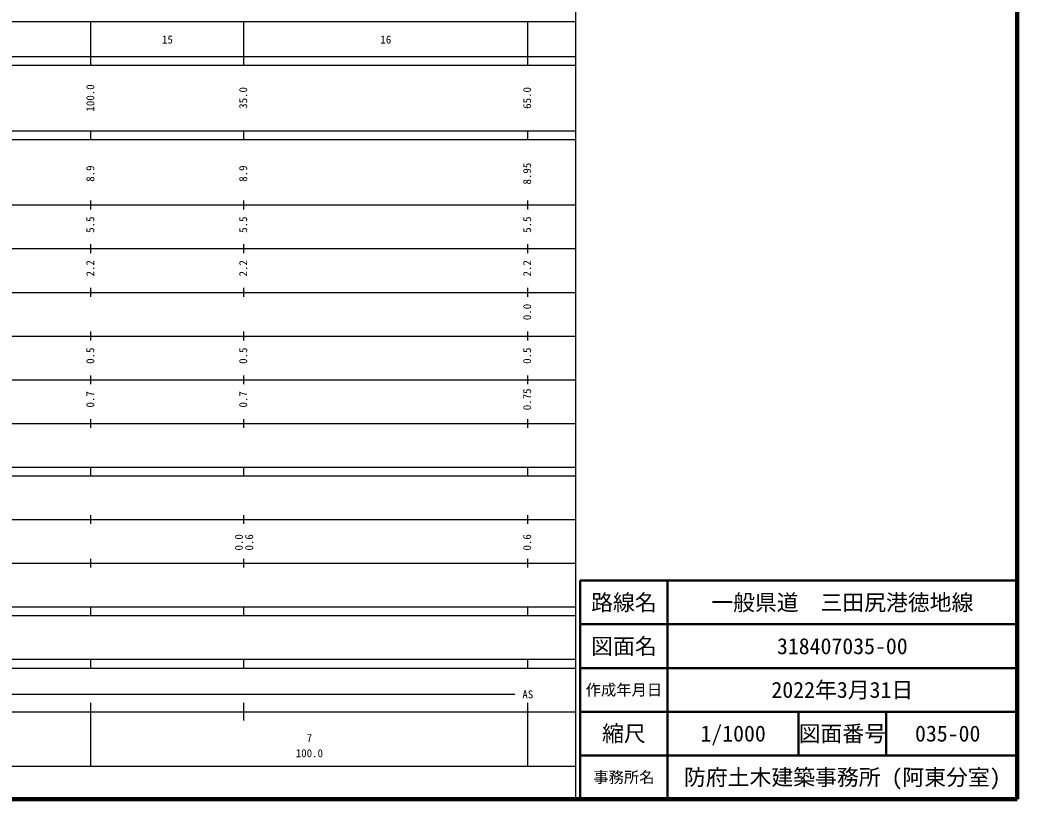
# Model space of a CAD drawing. Units: millimetres on the paper, enlarged 1000 times. Extents: x 40000 to 680000, y 20000 to 380000.
# Drawn here: x 451737 to 680000, y 20000 to 198357 of the extents above; entities that cross this region are included whole.
import ezdxf
from ezdxf.enums import TextEntityAlignment as Align

# ---------------------------------------------------------------- set-up
doc = ezdxf.new("R2010")
doc.units = ezdxf.units.MM
doc.header["$LTSCALE"] = 1000
for name, color, linetype, lineweight in [('M-TTL', 2, 'Continuous', 140), ('M-TTL-BAND', 7, 'Continuous', 25), ('M-TTL-FRAM', 2, 'Continuous', 50), ('M-TTL-LINE', 7, 'Continuous', 50)]:
    doc.layers.add(name, color=color, linetype=linetype, lineweight=lineweight)
doc.layers.add('M-TTL-TXT', color=7, linetype='Continuous')
doc.styles.add('ＭＳ ゴシック', font='')
doc.styles.get('ＭＳ ゴシック').set_extended_font_data('MS Gothic')

msp = doc.modelspace()

# ---------------------------------------------------------------- linework, layer by layer
at = {"layer": 'M-TTL'}
for p, q in [((680000, 20000), (680000, 380000)), ((40000, 20000), (680000, 20000))]:
    msp.add_line(p, q, dxfattribs=at)
at = {"layer": 'M-TTL-BAND'}
for p, q in [((579000, 20000), (579000, 370000)), ((68000, 198000), (579000, 198000)), ((468000, 188000), (468000, 198000)), ((503000, 188000), (503000, 198000)), ((568000, 188000), (568000, 198000)), ((40000, 190000), (579000, 190000)), ((40000, 188000), (579000, 188000)), ((40000, 173000), (579000, 173000)), ((468000, 171000), (468000, 173000)), ((503000, 171000), (503000, 173000)), ((568000, 171000), (568000, 173000)), ((40000, 171000), (579000, 171000)), ((40000, 156000), (579000, 156000)), ((468000, 155000), (468000, 157000)), ((503000, 155000), (503000, 157000)), ((568000, 155000), (568000, 157000)), ((468000, 145000), (468000, 147000)), ((503000, 145000), (503000, 147000)), ((568000, 145000), (568000, 147000)), ((46000, 146000), (579000, 146000)), ((468000, 135000), (468000, 137000)), ((503000, 135000), (503000, 137000)), ((568000, 135000), (568000, 137000)), ((52000, 136000), (579000, 136000)), ((46000, 126000), (579000, 126000)), ((468000, 125000), (468000, 127000)), ((503000, 125000), (503000, 127000)), ((568000, 125000), (568000, 127000)), ((468000, 115000), (468000, 117000)), ((503000, 115000), (503000, 117000)), ((568000, 115000), (568000, 117000)), ((52000, 116000), (579000, 116000)), ((46000, 106000), (579000, 106000)), ((468000, 105000), (468000, 107000)), ((503000, 105000), (503000, 107000)), ((568000, 105000), (568000, 107000)), ((40000, 96000), (579000, 96000)), ((468000, 94000), (468000, 96000)), ((503000, 94000), (503000, 96000)), ((568000, 94000), (568000, 96000)), ((40000, 94000), (579000, 94000)), ((468000, 83000), (468000, 85000)), ((503000, 83000), (503000, 85000)), ((568000, 83000), (568000, 85000)), ((49000, 84000), (579000, 84000)), ((40000, 74000), (579000, 74000)), ((468000, 73000), (468000, 75000)), ((503000, 73000), (503000, 75000)), ((568000, 73000), (568000, 75000)), ((40000, 64000), (579000, 64000)), ((468000, 62000), (468000, 64000)), ((503000, 62000), (503000, 64000)), ((568000, 62000), (568000, 64000)), ((40000, 62000), (579000, 62000)), ((40000, 52000), (579000, 52000)), ((468000, 50000), (468000, 52000)), ((503000, 50000), (503000, 52000)), ((568000, 50000), (568000, 52000)), ((40000, 50000), (579000, 50000)), ((71000, 44000), (565000, 44000)), ((468000, 27500), (468000, 42000)), ((503000, 38000), (503000, 42000)), ((568000, 27500), (568000, 42000)), ((40000, 40000), (579000, 40000)), ((68000, 27500), (579000, 27500))]:
    msp.add_line(p, q, dxfattribs=at)
at = {"layer": 'M-TTL-FRAM'}
for p, q in [((680000, 70000), (580000, 70000)), ((580000, 70000), (580000, 20000))]:
    msp.add_line(p, q, dxfattribs=at)
at = {"layer": 'M-TTL-LINE'}
for p, q in [((600000, 70000), (600000, 20000)), ((680000, 60000), (580000, 60000)), ((680000, 50000), (580000, 50000)), ((680000, 40000), (580000, 40000)), ((630000, 40000), (630000, 30000)), ((650000, 40000), (650000, 30000)), ((680000, 30000), (580000, 30000))]:
    msp.add_line(p, q, dxfattribs=at)

# ---------------------------------------------------------------- texts
at = {"layer": 'M-TTL-BAND', "style": 'ＭＳ ゴシック'}
for s, p in [('15', (485500, 192405)), ('16', (535500, 192405)), ('AS', (568000, 42500)), ('7', (518000, 32523)), ('100.0', (518000, 29033))]:
    msp.add_text(s, height=1833, dxfattribs=at).set_placement(p, align=Align.BOTTOM_CENTER)
for s, p in [('100.0', (469302, 180500)), ('35.0', (504302, 180500)), ('65.0', (569302, 180500)), ('8.9', (469302, 163174)), ('8.9', (504302, 163174)), ('8.95', (569302, 163174)), ('5.5', (469302, 151500)), ('5.5', (504302, 151500)), ('5.5', (569302, 151500)), ('2.2', (469302, 141500)), ('2.2', (504302, 141500)), ('2.2', (569302, 141500)), ('0.0', (569302, 131500)), ('0.5', (469302, 121500)), ('0.5', (504302, 121500)), ('0.5', (569302, 121500)), ('0.7', (469302, 111500)), ('0.7', (504302, 111500)), ('0.75', (569302, 111500)), ('0.0', (503302, 78764)), ('0.6', (505672, 78764)), ('0.6', (569302, 78764))]:
    msp.add_text(s, height=1833, rotation=90, dxfattribs=at).set_placement(p, align=Align.BOTTOM_CENTER)
at = {"layer": 'M-TTL-TXT', "style": 'ＭＳ ゴシック'}
for s, height, p in [('路線名', 3666, (590000, 65000)), ('路線名', 3666, (590000, 65000)), ('一般県道\u3000三田尻港徳地線', 3666, (640000, 65000)), ('図面名', 3666, (590000, 55000)), ('図面名', 3666, (590000, 55000)), ('318407035-00', 3666, (640000, 55000)), ('作成年月日', 2566, (590000, 45000)), ('作成年月日', 2566, (590000, 45000)), ('2022年3月31日', 3666, (640000, 45000)), ('縮尺', 3666, (590000, 35000)), ('縮尺', 3666, (590000, 35000)), ('1/1000', 3666, (615000, 35000)), ('図面番号', 3666, (640000, 35000)), ('図面番号', 3666, (640000, 35000)), ('035-00', 3666, (664125, 35000)), ('防府土木建築事務所 (阿東分室)', 3666, (640000, 25000)), ('事務所名', 2566, (590000, 25000)), ('事務所名', 2566, (590000, 25000))]:
    msp.add_text(s, height=height, dxfattribs=at).set_placement(p, align=Align.MIDDLE_CENTER)

doc.saveas('drawing.dxf')
